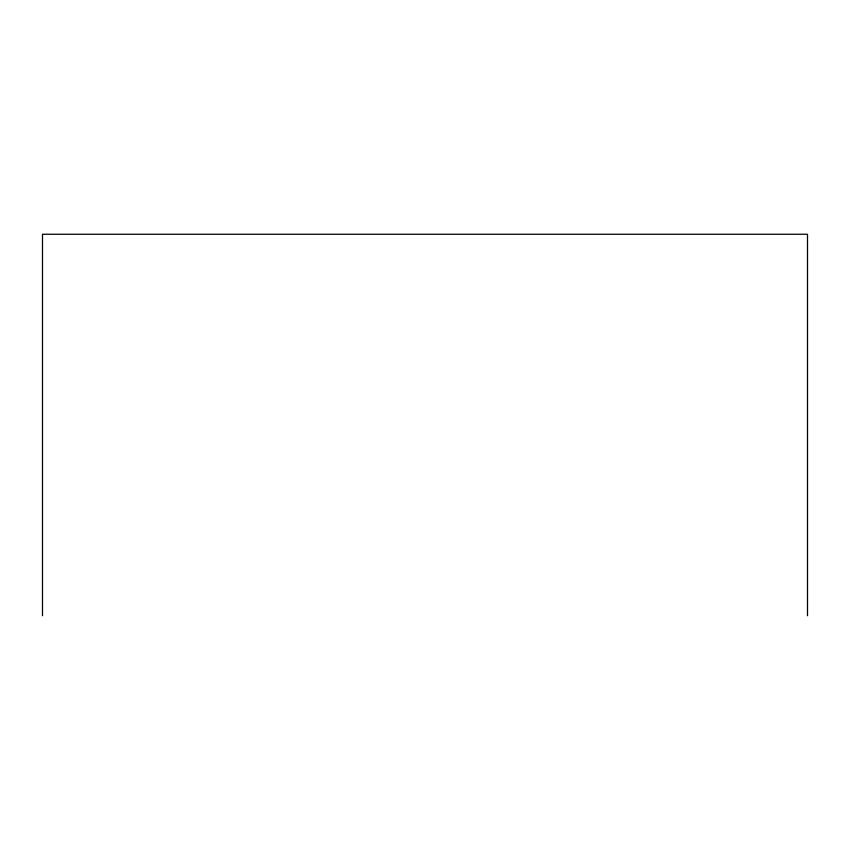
<?xml version="1.0" encoding="UTF-8"?>
<svg xmlns="http://www.w3.org/2000/svg" width="850" height="850" viewBox="0 0 850 850"><rect width="100%" height="100%" fill="white"/><g stroke="black" fill="none" stroke-linecap="round" stroke-linejoin="round"><path stroke-width="1.27" d="M807.5 615.74L807.5 234.26L42.5 234.26L42.5 615.74"/></g></svg>
